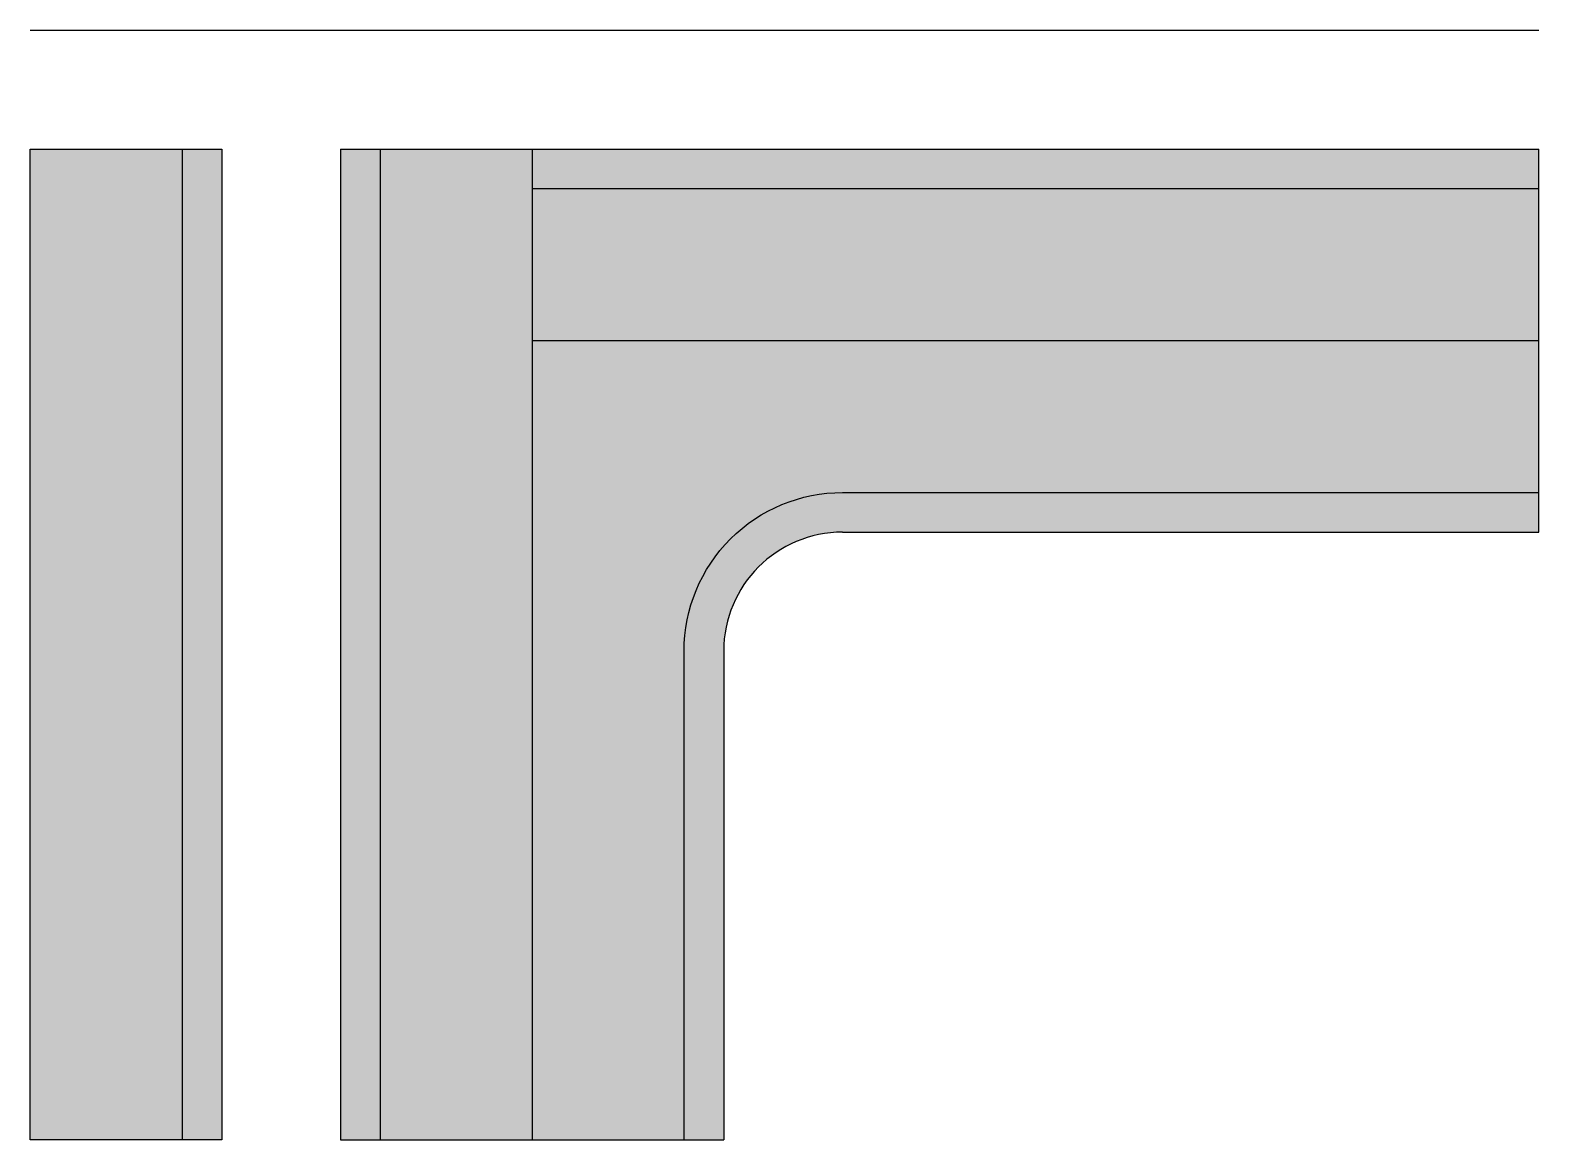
# Model space of a CAD drawing. Header units: inches. Extents: x 137 to 365, y 10 to 178.
import ezdxf

# ---------------------------------------------------------------- set-up
doc = ezdxf.new("R2010")
doc.units = ezdxf.units.IN
doc.header["$MEASUREMENT"] = 0

msp = doc.modelspace()

# ---------------------------------------------------------------- hatches: boundary and pattern name
at = {"true_color": 0xf7f281}
h = msp.add_hatch(color=51, dxfattribs=at)
h.dxf.hatch_style = 1
h.paths.add_polyline_path([(165.95, 160.19), (136.95, 160.19), (136.95, 10.19), (165.95, 10.19)])
h = msp.add_hatch(color=51, dxfattribs=at)
h.dxf.hatch_style = 1
h.paths.add_polyline_path([(212.95, 160.19), (183.95, 160.19), (183.95, 10.19), (212.95, 10.19)])
h = msp.add_hatch(color=51, dxfattribs=at)
h.dxf.hatch_style = 1
h.paths.add_polyline_path([(365.37, 160.19), (241.95, 160.19), (212.95, 160.19), (212.95, 131.19), (365.37, 131.19)])
h = msp.add_hatch(color=51, dxfattribs=at)
h.dxf.hatch_style = 1
h.paths.add_polyline_path([(212.95, 10.19), (241.95, 10.19), (241.95, 84.19, -0.414214), (259.95, 102.19), (365.37, 102.19), (365.37, 131.19), (212.95, 131.19)])

# ---------------------------------------------------------------- linework, layer by layer
for p, q in [((136.95, 178.19), (365.37, 178.19)), ((136.95, 10.19), (136.95, 160.19)), ((136.95, 160.19), (165.95, 160.19)), ((159.95, 160.19), (159.95, 10.19)), ((165.95, 160.19), (165.95, 10.19)), ((183.95, 160.19), (183.95, 10.19)), ((189.95, 160.19), (189.95, 10.19)), ((212.95, 160.19), (212.95, 10.19)), ((241.95, 160.19), (365.37, 160.19)), ((212.95, 154.19), (365.37, 154.19)), ((212.95, 131.19), (365.37, 131.19)), ((259.95, 102.19), (365.37, 102.19)), ((241.95, 84.19), (241.95, 10.19)), ((165.95, 10.19), (136.95, 10.19))]:
    msp.add_line(p, q)
for points in [[(183.95, 160.19), (241.95, 160.19)], [(365.37, 102.19), (365.37, 160.19)], [(183.95, 10.19), (241.95, 10.19)]]:
    msp.add_lwpolyline(points)
msp.add_lwpolyline([(235.95, 10.19), (235.95, 84.19, -0.414214), (259.95, 108.19), (365.37, 108.19)], format="xyb")
msp.add_arc((259.95, 84.19), 18, 90, 180)

doc.saveas('drawing.dxf')
